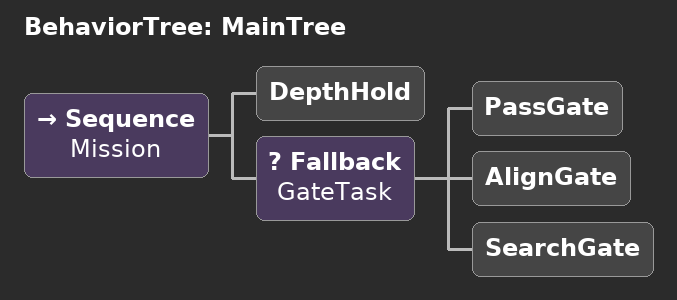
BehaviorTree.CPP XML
<root main_tree_to_execute="MainTree">

  <BehaviorTree ID="MainTree">

    <Sequence name="Mission">

      <DepthHold/>

      <Fallback name="GateTask">
        <PassGate/>
        <AlignGate/>
        <SearchGate/>
      </Fallback>

    </Sequence>

  </BehaviorTree>

</root>
